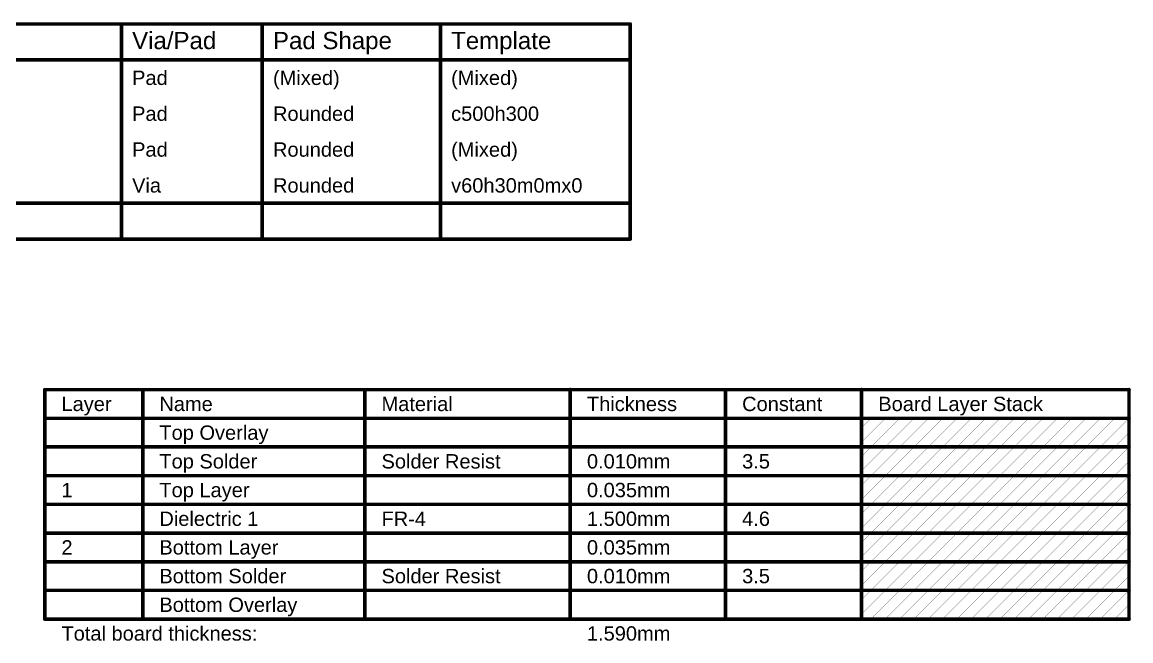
# Model space of a CAD drawing. Header units: inches. Extents: x -25 to 209, y 65 to 158.
# Drawn here: x 91.3 to 209.1, y 92.5 to 158.2 of the extents above; entities that cross this region are included whole.
import ezdxf

# ---------------------------------------------------------------- set-up
doc = ezdxf.new("R2010")
doc.units = ezdxf.units.IN
doc.layers.add('Drill Drawing', color=1, linetype='Continuous')
doc.layers.add('Fabrication', color=76, linetype='Continuous')
doc.styles.add('Arial', font='', dxfattribs={"height": 0.2})
doc.styles.get('Arial').set_extended_font_data('Arial')

msp = doc.modelspace()

# ---------------------------------------------------------------- linework, layer by layer
at = {"layer": 'Drill Drawing', "const_width": 0.381}
for points in [[(-24.93, 158.05), (155.92, 158.05)], [(101.81, 135.19), (101.81, 158.05)], [(116.79, 135.19), (116.79, 158.05)], [(135.73, 135.19), (135.73, 158.05)], [(155.92, 135.19), (155.92, 158.05)], [(-24.93, 154.24), (155.92, 154.24)], [(-24.93, 139), (155.92, 139)], [(-24.93, 135.19), (155.92, 135.19)]]:
    msp.add_lwpolyline(points, dxfattribs=at)
at = {"layer": 'Drill Drawing', "const_width": 0.191}
for points in [[(101.71, 158.05, 1), (101.9, 158.05, 1)], [(116.69, 158.05, 1), (116.88, 158.05, 1)], [(135.64, 158.05, 1), (135.83, 158.05, 1)], [(155.82, 158.05, 1), (156.01, 158.05, 1)], [(155.82, 158.05, 1), (156.01, 158.05, 1)], [(155.82, 154.24, 1), (156.01, 154.24, 1)], [(155.82, 139, 1), (156.01, 139, 1)], [(101.71, 135.19, 1), (101.9, 135.19, 1)], [(116.69, 135.19, 1), (116.88, 135.19, 1)], [(135.64, 135.19, 1), (135.83, 135.19, 1)], [(155.82, 135.19, 1), (156.01, 135.19, 1)], [(155.82, 135.19, 1), (156.01, 135.19, 1)]]:
    msp.add_lwpolyline(points, format="xyb", close=True, dxfattribs=at)
at = {"layer": 'Fabrication'}
for points, const_width in [([(93.66, 119.2), (208.95, 119.2)], 0.381), ([(93.66, 94.82), (93.66, 119.2)], 0.381), ([(104.08, 94.82), (104.08, 119.2)], 0.381), ([(127.69, 94.82), (127.69, 119.2)], 0.381), ([(149.53, 94.82), (149.53, 119.2)], 0.381), ([(166.04, 94.82), (166.04, 119.2)], 0.381), ([(180.51, 94.82), (180.51, 119.2)], 0.381), ([(208.95, 94.82), (208.95, 119.2)], 0.381), ([(93.66, 116.15), (208.95, 116.15)], 0.381), ([(180.51, 113.62), (183.04, 116.15)], 0.0254), ([(180.51, 115.15), (181.52, 116.15)], 0.0254), ([(181.52, 113.11), (184.57, 116.15)], 0.0254), ([(183.04, 113.11), (186.09, 116.15)], 0.0254), ([(184.57, 113.11), (187.61, 116.15)], 0.0254), ([(186.09, 113.11), (189.14, 116.15)], 0.0254), ([(187.61, 113.11), (190.66, 116.15)], 0.0254), ([(189.14, 113.11), (192.19, 116.15)], 0.0254), ([(190.66, 113.11), (193.71, 116.15)], 0.0254), ([(192.19, 113.11), (195.23, 116.15)], 0.0254), ([(193.71, 113.11), (196.76, 116.15)], 0.0254), ([(195.23, 113.11), (198.28, 116.15)], 0.0254), ([(196.76, 113.11), (199.81, 116.15)], 0.0254), ([(198.28, 113.11), (201.33, 116.15)], 0.0254), ([(199.81, 113.11), (202.85, 116.15)], 0.0254), ([(201.33, 113.11), (204.38, 116.15)], 0.0254), ([(202.85, 113.11), (205.9, 116.15)], 0.0254), ([(204.38, 113.11), (207.43, 116.15)], 0.0254), ([(205.9, 113.11), (208.95, 116.15)], 0.0254), ([(207.43, 113.11), (208.95, 114.63)], 0.0254), ([(93.66, 113.11), (104.08, 113.11)], 0.381), ([(104.08, 113.11), (127.69, 113.11)], 0.381), ([(127.69, 113.11), (149.53, 113.11)], 0.381), ([(149.53, 113.11), (166.04, 113.11)], 0.381), ([(166.04, 113.11), (180.51, 113.11)], 0.381), ([(180.51, 113.11), (208.95, 113.11)], 0.381), ([(180.51, 110.57), (183.04, 113.11)], 0.0254), ([(180.51, 112.1), (181.52, 113.11)], 0.0254), ([(181.52, 110.06), (184.57, 113.11)], 0.0254), ([(183.04, 110.06), (186.09, 113.11)], 0.0254), ([(184.57, 110.06), (187.61, 113.11)], 0.0254), ([(186.09, 110.06), (189.14, 113.11)], 0.0254), ([(187.61, 110.06), (190.66, 113.11)], 0.0254), ([(189.14, 110.06), (192.19, 113.11)], 0.0254), ([(190.66, 110.06), (193.71, 113.11)], 0.0254), ([(192.19, 110.06), (195.23, 113.11)], 0.0254), ([(193.71, 110.06), (196.76, 113.11)], 0.0254), ([(195.23, 110.06), (198.28, 113.11)], 0.0254), ([(196.76, 110.06), (199.81, 113.11)], 0.0254), ([(198.28, 110.06), (201.33, 113.11)], 0.0254), ([(199.81, 110.06), (202.85, 113.11)], 0.0254), ([(201.33, 110.06), (204.38, 113.11)], 0.0254), ([(202.85, 110.06), (205.9, 113.11)], 0.0254), ([(204.38, 110.06), (207.43, 113.11)], 0.0254), ([(205.9, 110.06), (208.95, 113.11)], 0.0254), ([(207.43, 110.06), (208.95, 111.58)], 0.0254), ([(93.66, 110.06), (104.08, 110.06)], 0.381), ([(104.08, 110.06), (127.69, 110.06)], 0.381), ([(127.69, 110.06), (149.53, 110.06)], 0.381), ([(149.53, 110.06), (166.04, 110.06)], 0.381), ([(166.04, 110.06), (180.51, 110.06)], 0.381), ([(180.51, 110.06), (208.95, 110.06)], 0.381), ([(180.51, 107.53), (183.04, 110.06)], 0.0254), ([(180.51, 109.05), (181.52, 110.06)], 0.0254), ([(181.52, 107.01), (184.57, 110.06)], 0.0254), ([(183.04, 107.01), (186.09, 110.06)], 0.0254), ([(184.57, 107.01), (187.61, 110.06)], 0.0254), ([(186.09, 107.01), (189.14, 110.06)], 0.0254), ([(187.61, 107.01), (190.66, 110.06)], 0.0254), ([(189.14, 107.01), (192.19, 110.06)], 0.0254), ([(190.66, 107.01), (193.71, 110.06)], 0.0254), ([(192.19, 107.01), (195.23, 110.06)], 0.0254), ([(193.71, 107.01), (196.76, 110.06)], 0.0254), ([(195.23, 107.01), (198.28, 110.06)], 0.0254), ([(196.76, 107.01), (199.81, 110.06)], 0.0254), ([(198.28, 107.01), (201.33, 110.06)], 0.0254), ([(199.81, 107.01), (202.85, 110.06)], 0.0254), ([(201.33, 107.01), (204.38, 110.06)], 0.0254), ([(202.85, 107.01), (205.9, 110.06)], 0.0254), ([(204.38, 107.01), (207.43, 110.06)], 0.0254), ([(205.9, 107.01), (208.95, 110.06)], 0.0254), ([(207.43, 107.01), (208.95, 108.53)], 0.0254), ([(93.66, 107.01), (104.08, 107.01)], 0.381), ([(104.08, 107.01), (127.69, 107.01)], 0.381), ([(127.69, 107.01), (149.53, 107.01)], 0.381), ([(149.53, 107.01), (166.04, 107.01)], 0.381), ([(166.04, 107.01), (180.51, 107.01)], 0.381), ([(180.51, 107.01), (208.95, 107.01)], 0.381), ([(180.51, 104.48), (183.04, 107.01)], 0.0254), ([(180.51, 106), (181.52, 107.01)], 0.0254), ([(181.52, 103.96), (184.57, 107.01)], 0.0254), ([(183.04, 103.96), (186.09, 107.01)], 0.0254), ([(184.57, 103.96), (187.61, 107.01)], 0.0254), ([(186.09, 103.96), (189.14, 107.01)], 0.0254), ([(187.61, 103.96), (190.66, 107.01)], 0.0254), ([(189.14, 103.96), (192.19, 107.01)], 0.0254), ([(190.66, 103.96), (193.71, 107.01)], 0.0254), ([(192.19, 103.96), (195.23, 107.01)], 0.0254), ([(193.71, 103.96), (196.76, 107.01)], 0.0254), ([(195.23, 103.96), (198.28, 107.01)], 0.0254), ([(196.76, 103.96), (199.81, 107.01)], 0.0254), ([(198.28, 103.96), (201.33, 107.01)], 0.0254), ([(199.81, 103.96), (202.85, 107.01)], 0.0254), ([(201.33, 103.96), (204.38, 107.01)], 0.0254), ([(202.85, 103.96), (205.9, 107.01)], 0.0254), ([(204.38, 103.96), (207.43, 107.01)], 0.0254), ([(205.9, 103.96), (208.95, 107.01)], 0.0254), ([(207.43, 103.96), (208.95, 105.49)], 0.0254), ([(93.66, 103.96), (104.08, 103.96)], 0.381), ([(104.08, 103.96), (127.69, 103.96)], 0.381), ([(127.69, 103.96), (149.53, 103.96)], 0.381), ([(149.53, 103.96), (166.04, 103.96)], 0.381), ([(166.04, 103.96), (180.51, 103.96)], 0.381), ([(180.51, 103.96), (208.95, 103.96)], 0.381), ([(180.51, 101.43), (183.04, 103.96)], 0.0254), ([(180.51, 102.95), (181.52, 103.96)], 0.0254), ([(181.52, 100.91), (184.57, 103.96)], 0.0254), ([(183.04, 100.91), (186.09, 103.96)], 0.0254), ([(184.57, 100.91), (187.61, 103.96)], 0.0254), ([(186.09, 100.91), (189.14, 103.96)], 0.0254), ([(187.61, 100.91), (190.66, 103.96)], 0.0254), ([(189.14, 100.91), (192.19, 103.96)], 0.0254), ([(190.66, 100.91), (193.71, 103.96)], 0.0254), ([(192.19, 100.91), (195.23, 103.96)], 0.0254), ([(193.71, 100.91), (196.76, 103.96)], 0.0254), ([(195.23, 100.91), (198.28, 103.96)], 0.0254), ([(196.76, 100.91), (199.81, 103.96)], 0.0254), ([(198.28, 100.91), (201.33, 103.96)], 0.0254), ([(199.81, 100.91), (202.85, 103.96)], 0.0254), ([(201.33, 100.91), (204.38, 103.96)], 0.0254), ([(202.85, 100.91), (205.9, 103.96)], 0.0254), ([(204.38, 100.91), (207.43, 103.96)], 0.0254), ([(205.9, 100.91), (208.95, 103.96)], 0.0254), ([(207.43, 100.91), (208.95, 102.44)], 0.0254), ([(93.66, 100.91), (104.08, 100.91)], 0.381), ([(104.08, 100.91), (127.69, 100.91)], 0.381), ([(127.69, 100.91), (149.53, 100.91)], 0.381), ([(149.53, 100.91), (166.04, 100.91)], 0.381), ([(166.04, 100.91), (180.51, 100.91)], 0.381), ([(180.51, 100.91), (208.95, 100.91)], 0.381), ([(180.51, 98.38), (183.04, 100.91)], 0.0254), ([(180.51, 99.91), (181.52, 100.91)], 0.0254), ([(181.52, 97.87), (184.57, 100.91)], 0.0254), ([(183.04, 97.87), (186.09, 100.91)], 0.0254), ([(184.57, 97.87), (187.61, 100.91)], 0.0254), ([(186.09, 97.87), (189.14, 100.91)], 0.0254), ([(187.61, 97.87), (190.66, 100.91)], 0.0254), ([(189.14, 97.87), (192.19, 100.91)], 0.0254), ([(190.66, 97.87), (193.71, 100.91)], 0.0254), ([(192.19, 97.87), (195.23, 100.91)], 0.0254), ([(193.71, 97.87), (196.76, 100.91)], 0.0254), ([(195.23, 97.87), (198.28, 100.91)], 0.0254), ([(196.76, 97.87), (199.81, 100.91)], 0.0254), ([(198.28, 97.87), (201.33, 100.91)], 0.0254), ([(199.81, 97.87), (202.85, 100.91)], 0.0254), ([(201.33, 97.87), (204.38, 100.91)], 0.0254), ([(202.85, 97.87), (205.9, 100.91)], 0.0254), ([(204.38, 97.87), (207.43, 100.91)], 0.0254), ([(205.9, 97.87), (208.95, 100.91)], 0.0254), ([(207.43, 97.87), (208.95, 99.39)], 0.0254), ([(93.66, 97.87), (104.08, 97.87)], 0.381), ([(104.08, 97.87), (127.69, 97.87)], 0.381), ([(127.69, 97.87), (149.53, 97.87)], 0.381), ([(149.53, 97.87), (166.04, 97.87)], 0.381), ([(166.04, 97.87), (180.51, 97.87)], 0.381), ([(180.51, 97.87), (208.95, 97.87)], 0.381), ([(180.51, 95.33), (183.04, 97.87)], 0.0254), ([(180.51, 96.86), (181.52, 97.87)], 0.0254), ([(181.52, 94.82), (184.57, 97.87)], 0.0254), ([(183.04, 94.82), (186.09, 97.87)], 0.0254), ([(184.57, 94.82), (187.61, 97.87)], 0.0254), ([(186.09, 94.82), (189.14, 97.87)], 0.0254), ([(187.61, 94.82), (190.66, 97.87)], 0.0254), ([(189.14, 94.82), (192.19, 97.87)], 0.0254), ([(190.66, 94.82), (193.71, 97.87)], 0.0254), ([(192.19, 94.82), (195.23, 97.87)], 0.0254), ([(193.71, 94.82), (196.76, 97.87)], 0.0254), ([(195.23, 94.82), (198.28, 97.87)], 0.0254), ([(196.76, 94.82), (199.81, 97.87)], 0.0254), ([(198.28, 94.82), (201.33, 97.87)], 0.0254), ([(199.81, 94.82), (202.85, 97.87)], 0.0254), ([(201.33, 94.82), (204.38, 97.87)], 0.0254), ([(202.85, 94.82), (205.9, 97.87)], 0.0254), ([(204.38, 94.82), (207.43, 97.87)], 0.0254), ([(205.9, 94.82), (208.95, 97.87)], 0.0254), ([(207.43, 94.82), (208.95, 96.34)], 0.0254), ([(93.66, 94.82), (104.08, 94.82)], 0.381), ([(104.08, 94.82), (127.69, 94.82)], 0.381), ([(127.69, 94.82), (149.53, 94.82)], 0.381), ([(149.53, 94.82), (166.04, 94.82)], 0.381), ([(166.04, 94.82), (180.51, 94.82)], 0.381), ([(180.51, 94.82), (208.95, 94.82)], 0.381)]:
    msp.add_lwpolyline(points, dxfattribs=dict(at, const_width=const_width))
for points, const_width in [([(93.57, 119.2, 1), (93.76, 119.2, 1)], 0.191), ([(93.57, 119.2, 1), (93.76, 119.2, 1)], 0.191), ([(103.98, 119.2, 1), (104.17, 119.2, 1)], 0.191), ([(127.6, 119.2, 1), (127.79, 119.2, 1)], 0.191), ([(149.43, 119.2, 1), (149.63, 119.2, 1)], 0.191), ([(165.94, 119.2, 1), (166.13, 119.2, 1)], 0.191), ([(180.41, 119.2, 1), (180.61, 119.2, 1)], 0.191), ([(208.85, 119.2, 1), (209.05, 119.2, 1)], 0.191), ([(208.85, 119.2, 1), (209.05, 119.2, 1)], 0.191), ([(93.57, 116.15, 1), (93.76, 116.15, 1)], 0.191), ([(181.51, 116.15, 1), (181.52, 116.15, 1)], 0.0127), ([(183.04, 116.15, 1), (183.05, 116.15, 1)], 0.0127), ([(184.56, 116.15, 1), (184.57, 116.15, 1)], 0.0127), ([(186.08, 116.15, 1), (186.1, 116.15, 1)], 0.0127), ([(187.61, 116.15, 1), (187.62, 116.15, 1)], 0.0127), ([(189.13, 116.15, 1), (189.14, 116.15, 1)], 0.0127), ([(190.66, 116.15, 1), (190.67, 116.15, 1)], 0.0127), ([(192.18, 116.15, 1), (192.19, 116.15, 1)], 0.0127), ([(193.7, 116.15, 1), (193.72, 116.15, 1)], 0.0127), ([(195.23, 116.15, 1), (195.24, 116.15, 1)], 0.0127), ([(196.75, 116.15, 1), (196.76, 116.15, 1)], 0.0127), ([(198.28, 116.15, 1), (198.29, 116.15, 1)], 0.0127), ([(199.8, 116.15, 1), (199.81, 116.15, 1)], 0.0127), ([(201.32, 116.15, 1), (201.34, 116.15, 1)], 0.0127), ([(202.85, 116.15, 1), (202.86, 116.15, 1)], 0.0127), ([(204.37, 116.15, 1), (204.38, 116.15, 1)], 0.0127), ([(205.9, 116.15, 1), (205.91, 116.15, 1)], 0.0127), ([(207.42, 116.15, 1), (207.43, 116.15, 1)], 0.0127), ([(208.85, 116.15, 1), (209.05, 116.15, 1)], 0.191), ([(208.94, 116.15, 1), (208.96, 116.15, 1)], 0.0127), ([(180.5, 115.15, 1), (180.52, 115.15, 1)], 0.0127), ([(208.94, 114.63, 1), (208.96, 114.63, 1)], 0.0127), ([(93.57, 113.11, 1), (93.76, 113.11, 1)], 0.191), ([(103.98, 113.11, 1), (104.17, 113.11, 1)], 0.191), ([(103.98, 113.11, 1), (104.17, 113.11, 1)], 0.191), ([(127.6, 113.11, 1), (127.79, 113.11, 1)], 0.191), ([(127.6, 113.11, 1), (127.79, 113.11, 1)], 0.191), ([(149.43, 113.11, 1), (149.63, 113.11, 1)], 0.191), ([(149.43, 113.11, 1), (149.63, 113.11, 1)], 0.191), ([(165.94, 113.11, 1), (166.13, 113.11, 1)], 0.191), ([(165.94, 113.11, 1), (166.13, 113.11, 1)], 0.191), ([(180.41, 113.11, 1), (180.61, 113.11, 1)], 0.191), ([(180.41, 113.11, 1), (180.61, 113.11, 1)], 0.191), ([(180.5, 113.62, 1), (180.52, 113.62, 1)], 0.0127), ([(208.85, 113.11, 1), (209.05, 113.11, 1)], 0.191), ([(180.5, 112.1, 1), (180.52, 112.1, 1)], 0.0127), ([(181.51, 113.11, 1), (181.52, 113.11, 1)], 0.0127), ([(181.51, 113.11, 1), (181.52, 113.11, 1)], 0.0127), ([(183.04, 113.11, 1), (183.05, 113.11, 1)], 0.0127), ([(183.04, 113.11, 1), (183.05, 113.11, 1)], 0.0127), ([(184.56, 113.11, 1), (184.57, 113.11, 1)], 0.0127), ([(184.56, 113.11, 1), (184.57, 113.11, 1)], 0.0127), ([(186.08, 113.11, 1), (186.1, 113.11, 1)], 0.0127), ([(186.08, 113.11, 1), (186.1, 113.11, 1)], 0.0127), ([(187.61, 113.11, 1), (187.62, 113.11, 1)], 0.0127), ([(187.61, 113.11, 1), (187.62, 113.11, 1)], 0.0127), ([(189.13, 113.11, 1), (189.14, 113.11, 1)], 0.0127), ([(189.13, 113.11, 1), (189.14, 113.11, 1)], 0.0127), ([(190.66, 113.11, 1), (190.67, 113.11, 1)], 0.0127), ([(190.66, 113.11, 1), (190.67, 113.11, 1)], 0.0127), ([(192.18, 113.11, 1), (192.19, 113.11, 1)], 0.0127), ([(192.18, 113.11, 1), (192.19, 113.11, 1)], 0.0127), ([(193.7, 113.11, 1), (193.72, 113.11, 1)], 0.0127), ([(193.7, 113.11, 1), (193.72, 113.11, 1)], 0.0127), ([(195.23, 113.11, 1), (195.24, 113.11, 1)], 0.0127), ([(195.23, 113.11, 1), (195.24, 113.11, 1)], 0.0127), ([(196.75, 113.11, 1), (196.76, 113.11, 1)], 0.0127), ([(196.75, 113.11, 1), (196.76, 113.11, 1)], 0.0127), ([(198.28, 113.11, 1), (198.29, 113.11, 1)], 0.0127), ([(198.28, 113.11, 1), (198.29, 113.11, 1)], 0.0127), ([(199.8, 113.11, 1), (199.81, 113.11, 1)], 0.0127), ([(199.8, 113.11, 1), (199.81, 113.11, 1)], 0.0127), ([(201.32, 113.11, 1), (201.34, 113.11, 1)], 0.0127), ([(201.32, 113.11, 1), (201.34, 113.11, 1)], 0.0127), ([(202.85, 113.11, 1), (202.86, 113.11, 1)], 0.0127), ([(202.85, 113.11, 1), (202.86, 113.11, 1)], 0.0127), ([(204.37, 113.11, 1), (204.38, 113.11, 1)], 0.0127), ([(204.37, 113.11, 1), (204.38, 113.11, 1)], 0.0127), ([(205.9, 113.11, 1), (205.91, 113.11, 1)], 0.0127), ([(205.9, 113.11, 1), (205.91, 113.11, 1)], 0.0127), ([(207.42, 113.11, 1), (207.43, 113.11, 1)], 0.0127), ([(207.42, 113.11, 1), (207.43, 113.11, 1)], 0.0127), ([(208.94, 113.11, 1), (208.96, 113.11, 1)], 0.0127), ([(208.94, 111.58, 1), (208.96, 111.58, 1)], 0.0127), ([(93.57, 110.06, 1), (93.76, 110.06, 1)], 0.191), ([(103.98, 110.06, 1), (104.17, 110.06, 1)], 0.191), ([(103.98, 110.06, 1), (104.17, 110.06, 1)], 0.191), ([(127.6, 110.06, 1), (127.79, 110.06, 1)], 0.191), ([(127.6, 110.06, 1), (127.79, 110.06, 1)], 0.191), ([(149.43, 110.06, 1), (149.63, 110.06, 1)], 0.191), ([(149.43, 110.06, 1), (149.63, 110.06, 1)], 0.191), ([(165.94, 110.06, 1), (166.13, 110.06, 1)], 0.191), ([(165.94, 110.06, 1), (166.13, 110.06, 1)], 0.191), ([(180.41, 110.06, 1), (180.61, 110.06, 1)], 0.191), ([(180.41, 110.06, 1), (180.61, 110.06, 1)], 0.191), ([(180.5, 110.57, 1), (180.52, 110.57, 1)], 0.0127), ([(181.51, 110.06, 1), (181.52, 110.06, 1)], 0.0127), ([(181.51, 110.06, 1), (181.52, 110.06, 1)], 0.0127), ([(183.04, 110.06, 1), (183.05, 110.06, 1)], 0.0127), ([(183.04, 110.06, 1), (183.05, 110.06, 1)], 0.0127), ([(184.56, 110.06, 1), (184.57, 110.06, 1)], 0.0127), ([(184.56, 110.06, 1), (184.57, 110.06, 1)], 0.0127), ([(186.08, 110.06, 1), (186.1, 110.06, 1)], 0.0127), ([(186.08, 110.06, 1), (186.1, 110.06, 1)], 0.0127), ([(187.61, 110.06, 1), (187.62, 110.06, 1)], 0.0127), ([(187.61, 110.06, 1), (187.62, 110.06, 1)], 0.0127), ([(189.13, 110.06, 1), (189.14, 110.06, 1)], 0.0127), ([(189.13, 110.06, 1), (189.14, 110.06, 1)], 0.0127), ([(190.66, 110.06, 1), (190.67, 110.06, 1)], 0.0127), ([(190.66, 110.06, 1), (190.67, 110.06, 1)], 0.0127), ([(192.18, 110.06, 1), (192.19, 110.06, 1)], 0.0127), ([(192.18, 110.06, 1), (192.19, 110.06, 1)], 0.0127), ([(193.7, 110.06, 1), (193.72, 110.06, 1)], 0.0127), ([(193.7, 110.06, 1), (193.72, 110.06, 1)], 0.0127), ([(195.23, 110.06, 1), (195.24, 110.06, 1)], 0.0127), ([(195.23, 110.06, 1), (195.24, 110.06, 1)], 0.0127), ([(196.75, 110.06, 1), (196.76, 110.06, 1)], 0.0127), ([(196.75, 110.06, 1), (196.76, 110.06, 1)], 0.0127), ([(198.28, 110.06, 1), (198.29, 110.06, 1)], 0.0127), ([(198.28, 110.06, 1), (198.29, 110.06, 1)], 0.0127), ([(199.8, 110.06, 1), (199.81, 110.06, 1)], 0.0127), ([(199.8, 110.06, 1), (199.81, 110.06, 1)], 0.0127), ([(201.32, 110.06, 1), (201.34, 110.06, 1)], 0.0127), ([(201.32, 110.06, 1), (201.34, 110.06, 1)], 0.0127), ([(202.85, 110.06, 1), (202.86, 110.06, 1)], 0.0127), ([(202.85, 110.06, 1), (202.86, 110.06, 1)], 0.0127), ([(204.37, 110.06, 1), (204.38, 110.06, 1)], 0.0127), ([(204.37, 110.06, 1), (204.38, 110.06, 1)], 0.0127), ([(205.9, 110.06, 1), (205.91, 110.06, 1)], 0.0127), ([(205.9, 110.06, 1), (205.91, 110.06, 1)], 0.0127), ([(207.42, 110.06, 1), (207.43, 110.06, 1)], 0.0127), ([(207.42, 110.06, 1), (207.43, 110.06, 1)], 0.0127), ([(208.85, 110.06, 1), (209.05, 110.06, 1)], 0.191), ([(208.94, 110.06, 1), (208.96, 110.06, 1)], 0.0127), ([(180.5, 109.05, 1), (180.52, 109.05, 1)], 0.0127), ([(208.94, 108.53, 1), (208.96, 108.53, 1)], 0.0127), ([(180.5, 107.53, 1), (180.52, 107.53, 1)], 0.0127), ([(93.57, 107.01, 1), (93.76, 107.01, 1)], 0.191), ([(103.98, 107.01, 1), (104.17, 107.01, 1)], 0.191), ([(103.98, 107.01, 1), (104.17, 107.01, 1)], 0.191), ([(127.6, 107.01, 1), (127.79, 107.01, 1)], 0.191), ([(127.6, 107.01, 1), (127.79, 107.01, 1)], 0.191), ([(149.43, 107.01, 1), (149.63, 107.01, 1)], 0.191), ([(149.43, 107.01, 1), (149.63, 107.01, 1)], 0.191), ([(165.94, 107.01, 1), (166.13, 107.01, 1)], 0.191), ([(165.94, 107.01, 1), (166.13, 107.01, 1)], 0.191), ([(180.41, 107.01, 1), (180.61, 107.01, 1)], 0.191), ([(180.41, 107.01, 1), (180.61, 107.01, 1)], 0.191), ([(181.51, 107.01, 1), (181.52, 107.01, 1)], 0.0127), ([(181.51, 107.01, 1), (181.52, 107.01, 1)], 0.0127), ([(183.04, 107.01, 1), (183.05, 107.01, 1)], 0.0127), ([(183.04, 107.01, 1), (183.05, 107.01, 1)], 0.0127), ([(184.56, 107.01, 1), (184.57, 107.01, 1)], 0.0127), ([(184.56, 107.01, 1), (184.57, 107.01, 1)], 0.0127), ([(186.08, 107.01, 1), (186.1, 107.01, 1)], 0.0127), ([(186.08, 107.01, 1), (186.1, 107.01, 1)], 0.0127), ([(187.61, 107.01, 1), (187.62, 107.01, 1)], 0.0127), ([(187.61, 107.01, 1), (187.62, 107.01, 1)], 0.0127), ([(189.13, 107.01, 1), (189.14, 107.01, 1)], 0.0127), ([(189.13, 107.01, 1), (189.14, 107.01, 1)], 0.0127), ([(190.66, 107.01, 1), (190.67, 107.01, 1)], 0.0127), ([(190.66, 107.01, 1), (190.67, 107.01, 1)], 0.0127), ([(192.18, 107.01, 1), (192.19, 107.01, 1)], 0.0127), ([(192.18, 107.01, 1), (192.19, 107.01, 1)], 0.0127), ([(193.7, 107.01, 1), (193.72, 107.01, 1)], 0.0127), ([(193.7, 107.01, 1), (193.72, 107.01, 1)], 0.0127), ([(195.23, 107.01, 1), (195.24, 107.01, 1)], 0.0127), ([(195.23, 107.01, 1), (195.24, 107.01, 1)], 0.0127), ([(196.75, 107.01, 1), (196.76, 107.01, 1)], 0.0127), ([(196.75, 107.01, 1), (196.76, 107.01, 1)], 0.0127), ([(198.28, 107.01, 1), (198.29, 107.01, 1)], 0.0127), ([(198.28, 107.01, 1), (198.29, 107.01, 1)], 0.0127), ([(199.8, 107.01, 1), (199.81, 107.01, 1)], 0.0127), ([(199.8, 107.01, 1), (199.81, 107.01, 1)], 0.0127), ([(201.32, 107.01, 1), (201.34, 107.01, 1)], 0.0127), ([(201.32, 107.01, 1), (201.34, 107.01, 1)], 0.0127), ([(202.85, 107.01, 1), (202.86, 107.01, 1)], 0.0127), ([(202.85, 107.01, 1), (202.86, 107.01, 1)], 0.0127), ([(204.37, 107.01, 1), (204.38, 107.01, 1)], 0.0127), ([(204.37, 107.01, 1), (204.38, 107.01, 1)], 0.0127), ([(205.9, 107.01, 1), (205.91, 107.01, 1)], 0.0127), ([(205.9, 107.01, 1), (205.91, 107.01, 1)], 0.0127), ([(207.42, 107.01, 1), (207.43, 107.01, 1)], 0.0127), ([(207.42, 107.01, 1), (207.43, 107.01, 1)], 0.0127), ([(208.85, 107.01, 1), (209.05, 107.01, 1)], 0.191), ([(208.94, 107.01, 1), (208.96, 107.01, 1)], 0.0127), ([(180.5, 106, 1), (180.52, 106, 1)], 0.0127), ([(208.94, 105.49, 1), (208.96, 105.49, 1)], 0.0127), ([(93.57, 103.96, 1), (93.76, 103.96, 1)], 0.191), ([(103.98, 103.96, 1), (104.17, 103.96, 1)], 0.191), ([(103.98, 103.96, 1), (104.17, 103.96, 1)], 0.191), ([(127.6, 103.96, 1), (127.79, 103.96, 1)], 0.191), ([(127.6, 103.96, 1), (127.79, 103.96, 1)], 0.191), ([(149.43, 103.96, 1), (149.63, 103.96, 1)], 0.191), ([(149.43, 103.96, 1), (149.63, 103.96, 1)], 0.191), ([(165.94, 103.96, 1), (166.13, 103.96, 1)], 0.191), ([(165.94, 103.96, 1), (166.13, 103.96, 1)], 0.191), ([(180.41, 103.96, 1), (180.61, 103.96, 1)], 0.191), ([(180.41, 103.96, 1), (180.61, 103.96, 1)], 0.191), ([(180.5, 104.48, 1), (180.52, 104.48, 1)], 0.0127), ([(181.51, 103.96, 1), (181.52, 103.96, 1)], 0.0127), ([(181.51, 103.96, 1), (181.52, 103.96, 1)], 0.0127), ([(183.04, 103.96, 1), (183.05, 103.96, 1)], 0.0127), ([(183.04, 103.96, 1), (183.05, 103.96, 1)], 0.0127), ([(184.56, 103.96, 1), (184.57, 103.96, 1)], 0.0127), ([(184.56, 103.96, 1), (184.57, 103.96, 1)], 0.0127), ([(186.08, 103.96, 1), (186.1, 103.96, 1)], 0.0127), ([(186.08, 103.96, 1), (186.1, 103.96, 1)], 0.0127), ([(187.61, 103.96, 1), (187.62, 103.96, 1)], 0.0127), ([(187.61, 103.96, 1), (187.62, 103.96, 1)], 0.0127), ([(189.13, 103.96, 1), (189.14, 103.96, 1)], 0.0127), ([(189.13, 103.96, 1), (189.14, 103.96, 1)], 0.0127), ([(190.66, 103.96, 1), (190.67, 103.96, 1)], 0.0127), ([(190.66, 103.96, 1), (190.67, 103.96, 1)], 0.0127), ([(192.18, 103.96, 1), (192.19, 103.96, 1)], 0.0127), ([(192.18, 103.96, 1), (192.19, 103.96, 1)], 0.0127), ([(193.7, 103.96, 1), (193.72, 103.96, 1)], 0.0127), ([(193.7, 103.96, 1), (193.72, 103.96, 1)], 0.0127), ([(195.23, 103.96, 1), (195.24, 103.96, 1)], 0.0127), ([(195.23, 103.96, 1), (195.24, 103.96, 1)], 0.0127), ([(196.75, 103.96, 1), (196.76, 103.96, 1)], 0.0127), ([(196.75, 103.96, 1), (196.76, 103.96, 1)], 0.0127), ([(198.28, 103.96, 1), (198.29, 103.96, 1)], 0.0127), ([(198.28, 103.96, 1), (198.29, 103.96, 1)], 0.0127), ([(199.8, 103.96, 1), (199.81, 103.96, 1)], 0.0127), ([(199.8, 103.96, 1), (199.81, 103.96, 1)], 0.0127), ([(201.32, 103.96, 1), (201.34, 103.96, 1)], 0.0127), ([(201.32, 103.96, 1), (201.34, 103.96, 1)], 0.0127), ([(202.85, 103.96, 1), (202.86, 103.96, 1)], 0.0127), ([(202.85, 103.96, 1), (202.86, 103.96, 1)], 0.0127), ([(204.37, 103.96, 1), (204.38, 103.96, 1)], 0.0127), ([(204.37, 103.96, 1), (204.38, 103.96, 1)], 0.0127), ([(205.9, 103.96, 1), (205.91, 103.96, 1)], 0.0127), ([(205.9, 103.96, 1), (205.91, 103.96, 1)], 0.0127), ([(207.42, 103.96, 1), (207.43, 103.96, 1)], 0.0127), ([(207.42, 103.96, 1), (207.43, 103.96, 1)], 0.0127), ([(208.85, 103.96, 1), (209.05, 103.96, 1)], 0.191), ([(208.94, 103.96, 1), (208.96, 103.96, 1)], 0.0127), ([(180.5, 102.95, 1), (180.52, 102.95, 1)], 0.0127), ([(180.5, 101.43, 1), (180.52, 101.43, 1)], 0.0127), ([(208.94, 102.44, 1), (208.96, 102.44, 1)], 0.0127), ([(93.57, 100.91, 1), (93.76, 100.91, 1)], 0.191), ([(103.98, 100.91, 1), (104.17, 100.91, 1)], 0.191), ([(103.98, 100.91, 1), (104.17, 100.91, 1)], 0.191), ([(127.6, 100.91, 1), (127.79, 100.91, 1)], 0.191), ([(127.6, 100.91, 1), (127.79, 100.91, 1)], 0.191), ([(149.43, 100.91, 1), (149.63, 100.91, 1)], 0.191), ([(149.43, 100.91, 1), (149.63, 100.91, 1)], 0.191), ([(165.94, 100.91, 1), (166.13, 100.91, 1)], 0.191), ([(165.94, 100.91, 1), (166.13, 100.91, 1)], 0.191), ([(180.41, 100.91, 1), (180.61, 100.91, 1)], 0.191), ([(180.41, 100.91, 1), (180.61, 100.91, 1)], 0.191), ([(181.51, 100.91, 1), (181.52, 100.91, 1)], 0.0127), ([(181.51, 100.91, 1), (181.52, 100.91, 1)], 0.0127), ([(183.04, 100.91, 1), (183.05, 100.91, 1)], 0.0127), ([(183.04, 100.91, 1), (183.05, 100.91, 1)], 0.0127), ([(184.56, 100.91, 1), (184.57, 100.91, 1)], 0.0127), ([(184.56, 100.91, 1), (184.57, 100.91, 1)], 0.0127), ([(186.08, 100.91, 1), (186.1, 100.91, 1)], 0.0127), ([(186.08, 100.91, 1), (186.1, 100.91, 1)], 0.0127), ([(187.61, 100.91, 1), (187.62, 100.91, 1)], 0.0127), ([(187.61, 100.91, 1), (187.62, 100.91, 1)], 0.0127), ([(189.13, 100.91, 1), (189.14, 100.91, 1)], 0.0127), ([(189.13, 100.91, 1), (189.14, 100.91, 1)], 0.0127), ([(190.66, 100.91, 1), (190.67, 100.91, 1)], 0.0127), ([(190.66, 100.91, 1), (190.67, 100.91, 1)], 0.0127), ([(192.18, 100.91, 1), (192.19, 100.91, 1)], 0.0127), ([(192.18, 100.91, 1), (192.19, 100.91, 1)], 0.0127), ([(193.7, 100.91, 1), (193.72, 100.91, 1)], 0.0127), ([(193.7, 100.91, 1), (193.72, 100.91, 1)], 0.0127), ([(195.23, 100.91, 1), (195.24, 100.91, 1)], 0.0127), ([(195.23, 100.91, 1), (195.24, 100.91, 1)], 0.0127), ([(196.75, 100.91, 1), (196.76, 100.91, 1)], 0.0127), ([(196.75, 100.91, 1), (196.76, 100.91, 1)], 0.0127), ([(198.28, 100.91, 1), (198.29, 100.91, 1)], 0.0127), ([(198.28, 100.91, 1), (198.29, 100.91, 1)], 0.0127), ([(199.8, 100.91, 1), (199.81, 100.91, 1)], 0.0127), ([(199.8, 100.91, 1), (199.81, 100.91, 1)], 0.0127), ([(201.32, 100.91, 1), (201.34, 100.91, 1)], 0.0127), ([(201.32, 100.91, 1), (201.34, 100.91, 1)], 0.0127), ([(202.85, 100.91, 1), (202.86, 100.91, 1)], 0.0127), ([(202.85, 100.91, 1), (202.86, 100.91, 1)], 0.0127), ([(204.37, 100.91, 1), (204.38, 100.91, 1)], 0.0127), ([(204.37, 100.91, 1), (204.38, 100.91, 1)], 0.0127), ([(205.9, 100.91, 1), (205.91, 100.91, 1)], 0.0127), ([(205.9, 100.91, 1), (205.91, 100.91, 1)], 0.0127), ([(207.42, 100.91, 1), (207.43, 100.91, 1)], 0.0127), ([(207.42, 100.91, 1), (207.43, 100.91, 1)], 0.0127), ([(208.85, 100.91, 1), (209.05, 100.91, 1)], 0.191), ([(208.94, 100.91, 1), (208.96, 100.91, 1)], 0.0127), ([(180.5, 99.91, 1), (180.52, 99.91, 1)], 0.0127), ([(208.94, 99.39, 1), (208.96, 99.39, 1)], 0.0127), ([(93.57, 97.87, 1), (93.76, 97.87, 1)], 0.191), ([(103.98, 97.87, 1), (104.17, 97.87, 1)], 0.191), ([(103.98, 97.87, 1), (104.17, 97.87, 1)], 0.191), ([(127.6, 97.87, 1), (127.79, 97.87, 1)], 0.191), ([(127.6, 97.87, 1), (127.79, 97.87, 1)], 0.191), ([(149.43, 97.87, 1), (149.63, 97.87, 1)], 0.191), ([(149.43, 97.87, 1), (149.63, 97.87, 1)], 0.191), ([(165.94, 97.87, 1), (166.13, 97.87, 1)], 0.191), ([(165.94, 97.87, 1), (166.13, 97.87, 1)], 0.191), ([(180.41, 97.87, 1), (180.61, 97.87, 1)], 0.191), ([(180.41, 97.87, 1), (180.61, 97.87, 1)], 0.191), ([(180.5, 98.38, 1), (180.52, 98.38, 1)], 0.0127), ([(181.51, 97.87, 1), (181.52, 97.87, 1)], 0.0127), ([(181.51, 97.87, 1), (181.52, 97.87, 1)], 0.0127), ([(183.04, 97.87, 1), (183.05, 97.87, 1)], 0.0127), ([(183.04, 97.87, 1), (183.05, 97.87, 1)], 0.0127), ([(184.56, 97.87, 1), (184.57, 97.87, 1)], 0.0127), ([(184.56, 97.87, 1), (184.57, 97.87, 1)], 0.0127), ([(186.08, 97.87, 1), (186.1, 97.87, 1)], 0.0127), ([(186.08, 97.87, 1), (186.1, 97.87, 1)], 0.0127), ([(187.61, 97.87, 1), (187.62, 97.87, 1)], 0.0127), ([(187.61, 97.87, 1), (187.62, 97.87, 1)], 0.0127), ([(189.13, 97.87, 1), (189.14, 97.87, 1)], 0.0127), ([(189.13, 97.87, 1), (189.14, 97.87, 1)], 0.0127), ([(190.66, 97.87, 1), (190.67, 97.87, 1)], 0.0127), ([(190.66, 97.87, 1), (190.67, 97.87, 1)], 0.0127), ([(192.18, 97.87, 1), (192.19, 97.87, 1)], 0.0127), ([(192.18, 97.87, 1), (192.19, 97.87, 1)], 0.0127), ([(193.7, 97.87, 1), (193.72, 97.87, 1)], 0.0127), ([(193.7, 97.87, 1), (193.72, 97.87, 1)], 0.0127), ([(195.23, 97.87, 1), (195.24, 97.87, 1)], 0.0127), ([(195.23, 97.87, 1), (195.24, 97.87, 1)], 0.0127), ([(196.75, 97.87, 1), (196.76, 97.87, 1)], 0.0127), ([(196.75, 97.87, 1), (196.76, 97.87, 1)], 0.0127), ([(198.28, 97.87, 1), (198.29, 97.87, 1)], 0.0127), ([(198.28, 97.87, 1), (198.29, 97.87, 1)], 0.0127), ([(199.8, 97.87, 1), (199.81, 97.87, 1)], 0.0127), ([(199.8, 97.87, 1), (199.81, 97.87, 1)], 0.0127), ([(201.32, 97.87, 1), (201.34, 97.87, 1)], 0.0127), ([(201.32, 97.87, 1), (201.34, 97.87, 1)], 0.0127), ([(202.85, 97.87, 1), (202.86, 97.87, 1)], 0.0127), ([(202.85, 97.87, 1), (202.86, 97.87, 1)], 0.0127), ([(204.37, 97.87, 1), (204.38, 97.87, 1)], 0.0127), ([(204.37, 97.87, 1), (204.38, 97.87, 1)], 0.0127), ([(205.9, 97.87, 1), (205.91, 97.87, 1)], 0.0127), ([(205.9, 97.87, 1), (205.91, 97.87, 1)], 0.0127), ([(207.42, 97.87, 1), (207.43, 97.87, 1)], 0.0127), ([(207.42, 97.87, 1), (207.43, 97.87, 1)], 0.0127), ([(208.85, 97.87, 1), (209.05, 97.87, 1)], 0.191), ([(208.94, 97.87, 1), (208.96, 97.87, 1)], 0.0127), ([(180.5, 96.86, 1), (180.52, 96.86, 1)], 0.0127), ([(208.94, 96.34, 1), (208.96, 96.34, 1)], 0.0127), ([(93.57, 94.82, 1), (93.76, 94.82, 1)], 0.191), ([(93.57, 94.82, 1), (93.76, 94.82, 1)], 0.191), ([(103.98, 94.82, 1), (104.17, 94.82, 1)], 0.191), ([(103.98, 94.82, 1), (104.17, 94.82, 1)], 0.191), ([(103.98, 94.82, 1), (104.17, 94.82, 1)], 0.191), ([(127.6, 94.82, 1), (127.79, 94.82, 1)], 0.191), ([(127.6, 94.82, 1), (127.79, 94.82, 1)], 0.191), ([(127.6, 94.82, 1), (127.79, 94.82, 1)], 0.191), ([(149.43, 94.82, 1), (149.63, 94.82, 1)], 0.191), ([(149.43, 94.82, 1), (149.63, 94.82, 1)], 0.191), ([(149.43, 94.82, 1), (149.63, 94.82, 1)], 0.191), ([(165.94, 94.82, 1), (166.13, 94.82, 1)], 0.191), ([(165.94, 94.82, 1), (166.13, 94.82, 1)], 0.191), ([(165.94, 94.82, 1), (166.13, 94.82, 1)], 0.191), ([(180.41, 94.82, 1), (180.61, 94.82, 1)], 0.191), ([(180.41, 94.82, 1), (180.61, 94.82, 1)], 0.191), ([(180.41, 94.82, 1), (180.61, 94.82, 1)], 0.191), ([(180.5, 95.33, 1), (180.52, 95.33, 1)], 0.0127), ([(181.51, 94.82, 1), (181.52, 94.82, 1)], 0.0127), ([(183.04, 94.82, 1), (183.05, 94.82, 1)], 0.0127), ([(184.56, 94.82, 1), (184.57, 94.82, 1)], 0.0127), ([(186.08, 94.82, 1), (186.1, 94.82, 1)], 0.0127), ([(187.61, 94.82, 1), (187.62, 94.82, 1)], 0.0127), ([(189.13, 94.82, 1), (189.14, 94.82, 1)], 0.0127), ([(190.66, 94.82, 1), (190.67, 94.82, 1)], 0.0127), ([(192.18, 94.82, 1), (192.19, 94.82, 1)], 0.0127), ([(193.7, 94.82, 1), (193.72, 94.82, 1)], 0.0127), ([(195.23, 94.82, 1), (195.24, 94.82, 1)], 0.0127), ([(196.75, 94.82, 1), (196.76, 94.82, 1)], 0.0127), ([(198.28, 94.82, 1), (198.29, 94.82, 1)], 0.0127), ([(199.8, 94.82, 1), (199.81, 94.82, 1)], 0.0127), ([(201.32, 94.82, 1), (201.34, 94.82, 1)], 0.0127), ([(202.85, 94.82, 1), (202.86, 94.82, 1)], 0.0127), ([(204.37, 94.82, 1), (204.38, 94.82, 1)], 0.0127), ([(205.9, 94.82, 1), (205.91, 94.82, 1)], 0.0127), ([(207.42, 94.82, 1), (207.43, 94.82, 1)], 0.0127), ([(208.85, 94.82, 1), (209.05, 94.82, 1)], 0.191), ([(208.85, 94.82, 1), (209.05, 94.82, 1)], 0.191)]:
    msp.add_lwpolyline(points, format="xyb", close=True, dxfattribs=dict(at, const_width=const_width))

# ---------------------------------------------------------------- texts
at = {"layer": 'Drill Drawing', "style": 'Arial'}
for s, height, p in [('Via/Pad', 1.829, (102.95, 155.38)), ('Pad Shape', 1.829, (117.93, 155.38)), ('Template', 1.829, (136.87, 155.38)), ('Pad', 1.524, (102.95, 151.57)), ('(Mixed)', 1.524, (117.93, 151.57)), ('(Mixed)', 1.524, (136.87, 151.57)), ('Pad', 1.524, (102.95, 147.76)), ('Rounded', 1.524, (117.93, 147.76)), ('c500h300', 1.524, (136.87, 147.76)), ('Pad', 1.524, (102.95, 143.95)), ('Rounded', 1.524, (117.93, 143.95)), ('(Mixed)', 1.524, (136.87, 143.95)), ('Via', 1.524, (102.95, 140.14)), ('Rounded', 1.524, (117.93, 140.14)), ('v60h30m0mx0', 1.524, (136.87, 140.14))]:
    msp.add_text(s, height=height, dxfattribs=at).set_placement(p)
at = {"layer": 'Fabrication', "style": 'Arial'}
for s, height, p in [('Layer', 1.524, (95.44, 116.92)), ('Name', 1.524, (105.85, 116.92)), ('Material', 1.524, (129.47, 116.92)), ('Thickness', 1.524, (151.31, 116.92)), ('Constant', 1.524, (167.81, 116.92)), ('Board Layer Stack', 1.524, (182.29, 116.92)), ('Top Overlay', 1.524, (105.85, 113.87)), ('Top Solder', 1.524, (105.85, 110.82)), ('Solder Resist', 1.524, (129.47, 110.82)), ('0.010mm', 1.524, (151.31, 110.82)), ('3.5', 1.524, (167.81, 110.82)), ('1', 1.52, (95.44, 107.77)), ('Top Layer', 1.524, (105.85, 107.77)), ('0.035mm', 1.524, (151.31, 107.77)), ('Dielectric 1', 1.524, (105.85, 104.72)), ('FR-4', 1.524, (129.47, 104.72)), ('1.500mm', 1.524, (151.31, 104.72)), ('4.6', 1.524, (167.81, 104.72)), ('2', 1.52, (95.44, 101.68)), ('Bottom Layer', 1.524, (105.85, 101.68)), ('0.035mm', 1.524, (151.31, 101.68)), ('Bottom Solder', 1.524, (105.85, 98.63)), ('Solder Resist', 1.524, (129.47, 98.63)), ('0.010mm', 1.524, (151.31, 98.63)), ('3.5', 1.524, (167.81, 98.63)), ('Bottom Overlay', 1.524, (105.85, 95.58)), ('Total board thickness:', 1.524, (95.44, 92.53)), ('1.590mm', 1.524, (151.31, 92.53))]:
    msp.add_text(s, height=height, dxfattribs=at).set_placement(p)

doc.saveas('drawing.dxf')
